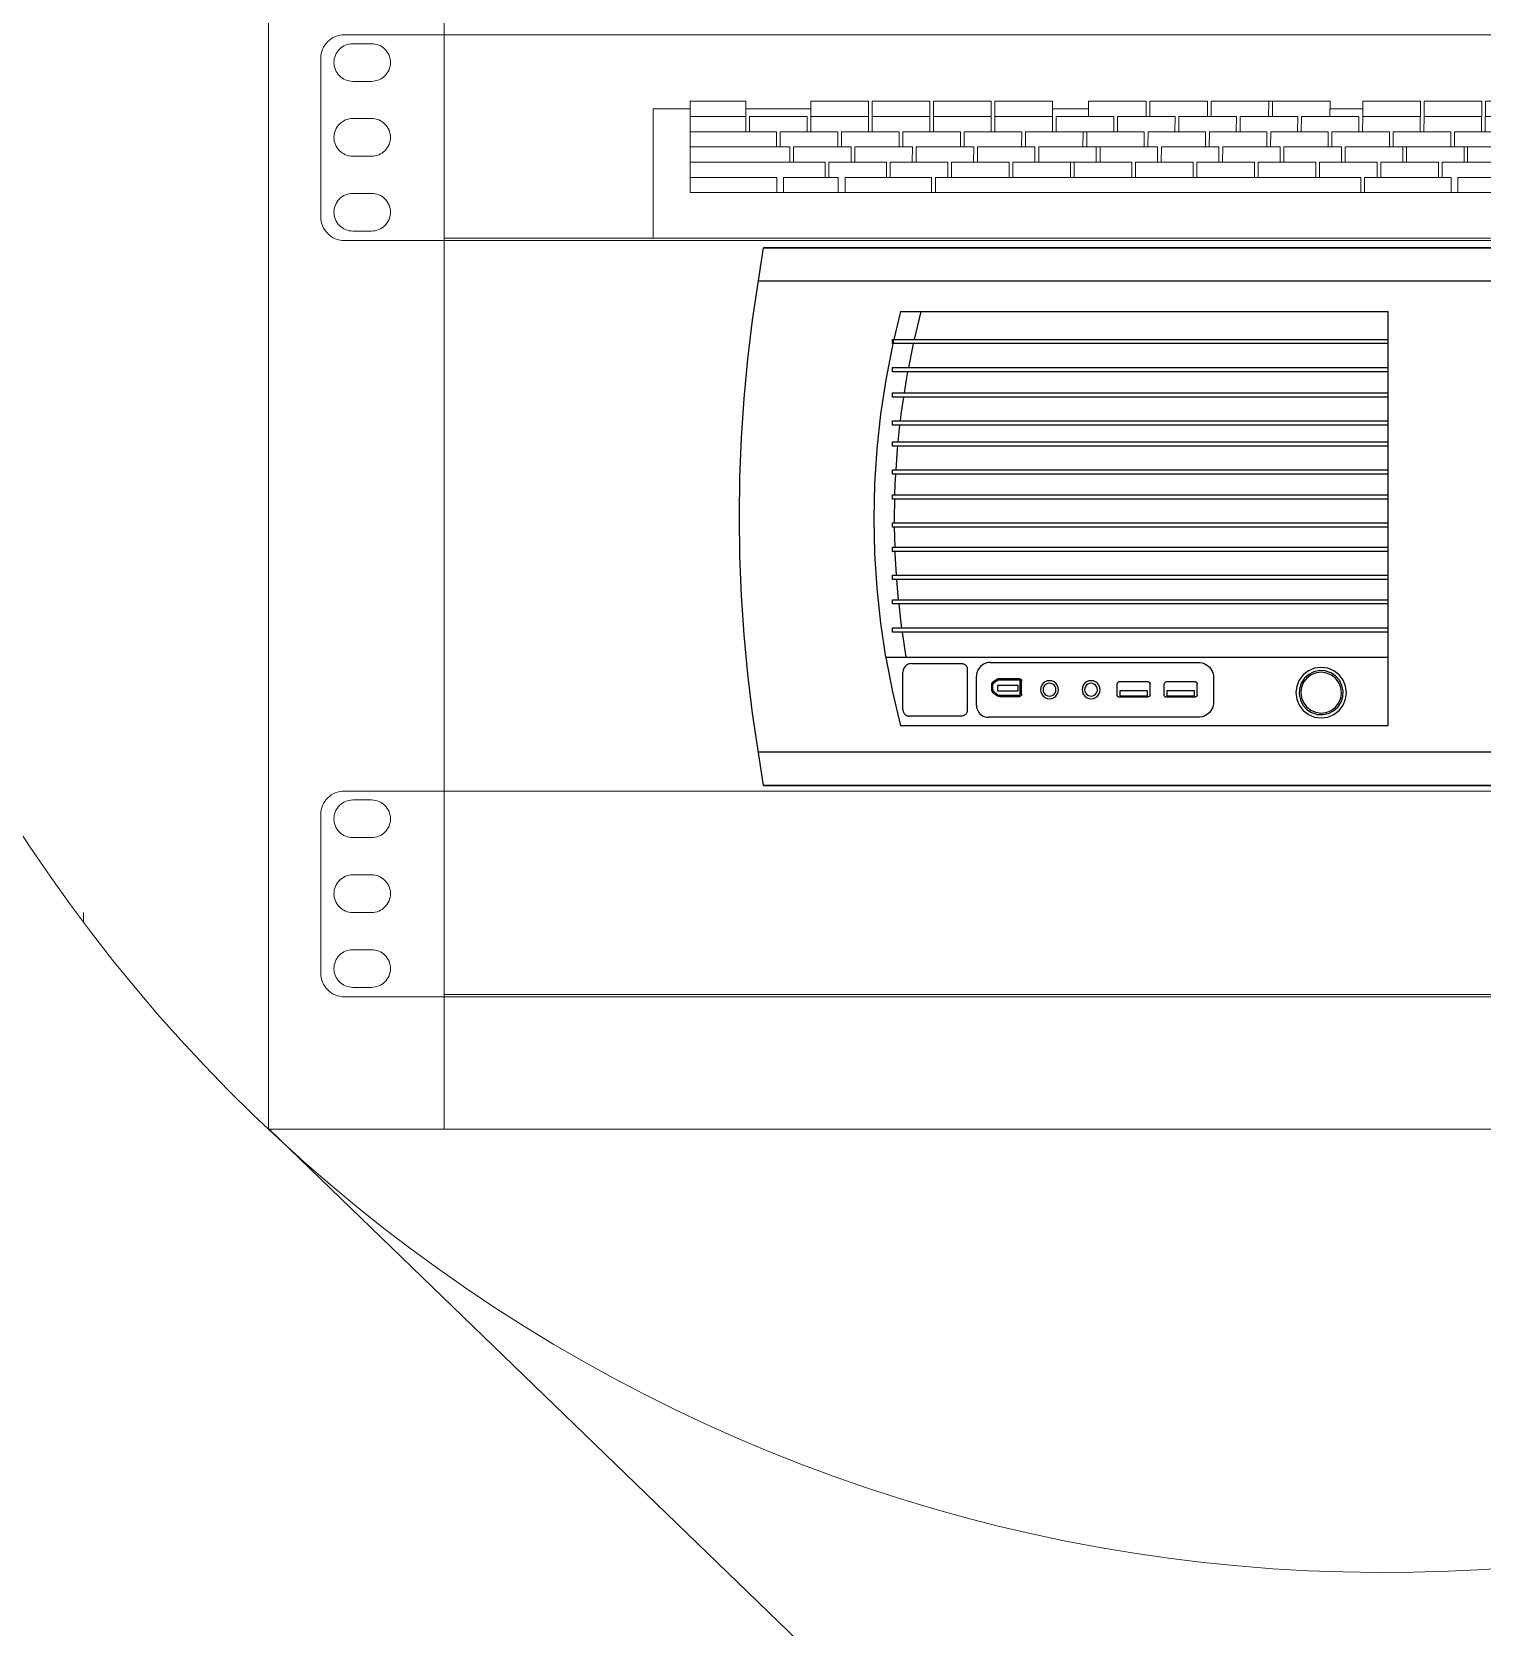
# Model space of a CAD drawing. Header units: millimetres. Extents: x 1256 to 2931, y 3298 to 3694.
# Drawn here: x 1527.5 to 1593.8, y 3542.7 to 3615.6 of the extents above; entities that cross this region are included whole.
import ezdxf

# ---------------------------------------------------------------- set-up
doc = ezdxf.new("R2010")
doc.units = ezdxf.units.MM
doc.layers.get('0').update_dxf_attribs({"color": 250, "lineweight": 5})
for name, color, linetype, lineweight in [('(B) 1U - NVR', 250, 'Continuous', 5), ('(C)1U - Gestion Cable', 250, 'Continuous', 5), ('Pantalla Rack', 250, 'Continuous', 5), ('Rack 1 - 2', 250, 'Continuous', 5)]:
    doc.layers.add(name, color=color, linetype=linetype, lineweight=lineweight)
doc.layers.add('Edges', color=7, linetype='Continuous')

# ---------------------------------------------------------------- blocks, each defined once
blk = doc.blocks.new('TECLADO FRONTAL')
at = {"color": 250}
for p, q in [((-0.24055, 0.0425), (-0.24055, 0)), ((-0.24055, 0.0425), (-0.22843, 0.0425)), ((-0.22843, 0.045), (-0.22843, 0.015)), ((-0.21013, 0.045), (-0.22843, 0.045)), ((-0.21015, 0.045), (-0.21017, 0.035)), ((-0.21015, 0.0425), (-0.18878, 0.0425)), ((-0.21013, 0.045), (-0.21014, 0.04)), ((-0.18879, 0.04), (-0.18878, 0.045)), ((-0.16986, 0.045), (-0.18878, 0.045)), ((-0.16986, 0.045), (-0.16987, 0.04)), ((-0.16865, 0.04), (-0.16864, 0.045)), ((-0.14973, 0.045), (-0.16864, 0.045)), ((-0.14973, 0.045), (-0.14974, 0.04)), ((-0.14852, 0.04), (-0.14851, 0.045)), ((-0.12959, 0.045), (-0.14851, 0.045)), ((-0.12959, 0.045), (-0.1296, 0.04)), ((-0.12838, 0.04), (-0.12837, 0.045)), ((-0.10945, 0.045), (-0.12837, 0.045)), ((-0.10945, 0.045), (-0.10946, 0.04)), ((-0.10946, 0.0425), (-0.09764, 0.0425)), ((-0.09765, 0.04), (-0.09764, 0.045)), ((-0.07872, 0.045), (-0.09764, 0.045)), ((-0.07872, 0.045), (-0.07873, 0.04)), ((-0.07751, 0.04), (-0.0775, 0.045)), ((-0.05858, 0.045), (-0.0775, 0.045)), ((-0.05858, 0.045), (-0.05859, 0.04)), ((-0.05738, 0.04), (-0.05737, 0.045)), ((-0.01831, 0.045), (-0.05737, 0.045)), ((-0.03845, 0.045), (-0.03846, 0.04)), ((-0.03724, 0.04), (-0.03723, 0.045)), ((-0.01831, 0.045), (-0.01832, 0.04)), ((-0.01832, 0.0425), (-0.00756, 0.0425)), ((-0.00757, 0.04), (-0.00755, 0.045)), ((0.01136, 0.045), (-0.00755, 0.045)), ((0.01136, 0.045), (0.01135, 0.04)), ((0.01257, 0.04), (0.01258, 0.045)), ((0.0315, 0.045), (0.01258, 0.045)), ((0.0315, 0.045), (0.03149, 0.04)), ((0.03271, 0.04), (0.03272, 0.045)), ((0.05163, 0.045), (0.03272, 0.045)), ((0.05163, 0.045), (0.05162, 0.04)), ((0.05284, 0.04), (0.05285, 0.045)), ((0.07226, 0.045), (0.05285, 0.045)), ((0.07226, 0.045), (0.07226, 0.015)), ((0.07226, 0.0425), (0.08154, 0.0425)), ((0.08154, 0.045), (0.08154, 0.03)), ((0.10039, 0.045), (0.08154, 0.045)), ((0.10039, 0.045), (0.10037, 0.04)), ((0.10159, 0.04), (0.1016, 0.045)), ((0.12052, 0.045), (0.1016, 0.045)), ((0.12052, 0.045), (0.12051, 0.04)), ((0.12173, 0.04), (0.12174, 0.045)), ((0.14066, 0.045), (0.12174, 0.045)), ((0.14066, 0.045), (0.14065, 0.04)), ((0.14065, 0.0425), (0.24055, 0.0425)), ((0.24055, 0.0425), (0.24055, 0)), ((-0.21014, 0.04), (-0.22843, 0.04)), ((-0.20895, 0.035), (-0.20894, 0.04)), ((-0.19002, 0.04), (-0.20894, 0.04)), ((-0.19002, 0.04), (-0.19003, 0.035)), ((-0.18882, 0.035), (-0.1888, 0.04)), ((-0.16987, 0.04), (-0.1888, 0.04)), ((-0.16989, 0.04), (-0.1699, 0.035)), ((-0.16868, 0.035), (-0.16867, 0.04)), ((-0.14974, 0.04), (-0.16867, 0.04)), ((-0.14975, 0.04), (-0.14976, 0.035)), ((-0.14854, 0.035), (-0.14853, 0.04)), ((-0.1296, 0.04), (-0.14853, 0.04)), ((-0.12962, 0.04), (-0.12963, 0.035)), ((-0.12841, 0.035), (-0.1284, 0.04)), ((-0.10946, 0.04), (-0.1284, 0.04)), ((-0.10948, 0.04), (-0.10949, 0.035)), ((-0.10827, 0.035), (-0.10826, 0.04)), ((-0.08934, 0.04), (-0.10826, 0.04)), ((-0.08934, 0.04), (-0.08935, 0.035)), ((-0.08813, 0.035), (-0.08812, 0.04)), ((-0.06921, 0.04), (-0.08812, 0.04)), ((-0.06921, 0.04), (-0.06922, 0.035)), ((-0.068, 0.035), (-0.06799, 0.04)), ((-0.04907, 0.04), (-0.06799, 0.04)), ((-0.04907, 0.04), (-0.04908, 0.035)), ((-0.04786, 0.035), (-0.04785, 0.04)), ((-0.02893, 0.04), (-0.04785, 0.04)), ((-0.02893, 0.04), (-0.02895, 0.035)), ((-0.02773, 0.035), (-0.02772, 0.04)), ((-0.0088, 0.04), (-0.02772, 0.04)), ((-0.0088, 0.04), (-0.00881, 0.035)), ((-0.00759, 0.035), (-0.00758, 0.04)), ((0.01135, 0.04), (-0.00758, 0.04)), ((0.01134, 0.04), (0.01133, 0.035)), ((0.01255, 0.035), (0.01256, 0.04)), ((0.03149, 0.04), (0.01256, 0.04)), ((0.03147, 0.04), (0.03146, 0.035)), ((0.03268, 0.035), (0.03269, 0.04)), ((0.07226, 0.04), (0.03269, 0.04)), ((0.10037, 0.04), (0.08154, 0.04)), ((0.10036, 0.04), (0.10035, 0.035)), ((0.10157, 0.035), (0.10158, 0.04)), ((0.12051, 0.04), (0.10158, 0.04)), ((0.1205, 0.04), (0.12049, 0.035)), ((0.1217, 0.035), (0.12171, 0.04)), ((0.14063, 0.04), (0.12171, 0.04)), ((0.14063, 0.04), (0.14062, 0.035)), ((0.14938, 0.04), (0.14938, 0.015)), ((0.16833, 0.04), (0.14938, 0.04)), ((0.16833, 0.04), (0.16829, 0.02)), ((0.16951, 0.02), (0.16955, 0.04)), ((0.18843, 0.04), (0.16955, 0.04)), ((0.18843, 0.04), (0.18843, 0.015)), ((0.18964, 0.04), (0.18964, 0.015)), ((0.20856, 0.04), (0.18964, 0.04)), ((0.20856, 0.04), (0.20856, 0.015)), ((0.20978, 0.04), (0.20978, 0.015)), ((0.22872, 0.04), (0.20978, 0.04)), ((0.2287, 0.04), (0.2287, 0.015)), ((-0.2001, 0.035), (-0.22843, 0.035)), ((-0.2001, 0.035), (-0.20011, 0.03)), ((-0.19889, 0.03), (-0.19888, 0.035)), ((-0.17997, 0.035), (-0.19888, 0.035)), ((-0.17997, 0.035), (-0.17998, 0.03)), ((-0.17876, 0.03), (-0.17875, 0.035)), ((-0.15983, 0.035), (-0.17875, 0.035)), ((-0.15983, 0.035), (-0.15984, 0.03)), ((-0.15862, 0.03), (-0.15861, 0.035)), ((-0.13969, 0.035), (-0.15861, 0.035)), ((-0.13969, 0.035), (-0.1397, 0.03)), ((-0.13849, 0.03), (-0.13848, 0.035)), ((-0.11956, 0.035), (-0.13848, 0.035)), ((-0.11956, 0.035), (-0.11957, 0.03)), ((-0.11835, 0.03), (-0.11834, 0.035)), ((-0.07929, 0.035), (-0.11834, 0.035)), ((-0.09942, 0.035), (-0.09943, 0.03)), ((-0.09821, 0.03), (-0.0982, 0.035)), ((-0.07929, 0.035), (-0.0793, 0.03)), ((-0.07808, 0.03), (-0.07807, 0.035)), ((-0.05915, 0.035), (-0.07807, 0.035)), ((-0.05915, 0.035), (-0.05916, 0.03)), ((-0.05794, 0.03), (-0.05793, 0.035)), ((-0.03901, 0.035), (-0.05793, 0.035)), ((-0.03901, 0.035), (-0.03902, 0.03)), ((-0.03781, 0.03), (-0.03779, 0.035)), ((-0.01888, 0.035), (-0.03779, 0.035)), ((-0.01888, 0.035), (-0.01889, 0.03)), ((-0.01767, 0.03), (-0.01766, 0.035)), ((0.00126, 0.035), (-0.01766, 0.035)), ((0.00126, 0.035), (0.00125, 0.03)), ((0.00247, 0.03), (0.00248, 0.035)), ((0.02139, 0.035), (0.00248, 0.035)), ((0.02139, 0.035), (0.02138, 0.03)), ((0.0226, 0.03), (0.02261, 0.035)), ((0.04153, 0.035), (0.02261, 0.035)), ((0.04153, 0.035), (0.04152, 0.03)), ((0.0426, 0.035), (0.04259, 0.03)), ((0.07226, 0.035), (0.0426, 0.035)), ((0.10035, 0.035), (0.08154, 0.035)), ((0.10035, 0.035), (0.10034, 0.03)), ((0.10156, 0.03), (0.10157, 0.035)), ((0.12049, 0.035), (0.10157, 0.035)), ((0.12049, 0.035), (0.12048, 0.03)), ((0.12169, 0.03), (0.1217, 0.035)), ((0.14062, 0.035), (0.1217, 0.035)), ((0.14062, 0.035), (0.14061, 0.03)), ((0.16832, 0.035), (0.14938, 0.035)), ((0.18843, 0.035), (0.16954, 0.035)), ((0.20856, 0.035), (0.18964, 0.035)), ((0.22872, 0.035), (0.20978, 0.035)), ((-0.19573, 0.03), (-0.22843, 0.03)), ((-0.19573, 0.03), (-0.19574, 0.025)), ((-0.19452, 0.025), (-0.19451, 0.03)), ((-0.17559, 0.03), (-0.19451, 0.03)), ((-0.17559, 0.03), (-0.1756, 0.025)), ((-0.17439, 0.025), (-0.17438, 0.03)), ((-0.15546, 0.03), (-0.17438, 0.03)), ((-0.15546, 0.03), (-0.15547, 0.025)), ((-0.15425, 0.025), (-0.15424, 0.03)), ((-0.13532, 0.03), (-0.15424, 0.03)), ((-0.13532, 0.03), (-0.13533, 0.025)), ((-0.13411, 0.025), (-0.1341, 0.03)), ((-0.11519, 0.03), (-0.1341, 0.03)), ((-0.11519, 0.03), (-0.1152, 0.025)), ((-0.11398, 0.025), (-0.11397, 0.03)), ((-0.07491, 0.03), (-0.11397, 0.03)), ((-0.09505, 0.03), (-0.09506, 0.025)), ((-0.09384, 0.025), (-0.09383, 0.03)), ((-0.07491, 0.03), (-0.07492, 0.025)), ((-0.07371, 0.025), (-0.0737, 0.03)), ((-0.05478, 0.03), (-0.0737, 0.03)), ((-0.05478, 0.03), (-0.05479, 0.025)), ((-0.05357, 0.025), (-0.05356, 0.03)), ((-0.03464, 0.03), (-0.05356, 0.03)), ((-0.03464, 0.03), (-0.03465, 0.025)), ((-0.03343, 0.025), (-0.03342, 0.03)), ((-0.01451, 0.03), (-0.03342, 0.03)), ((-0.01451, 0.03), (-0.01452, 0.025)), ((-0.0133, 0.025), (-0.01329, 0.03)), ((0.04561, 0.03), (-0.01329, 0.03)), ((0.00563, 0.03), (0.00562, 0.025)), ((0.00684, 0.025), (0.00685, 0.03)), ((0.02577, 0.03), (0.02576, 0.025)), ((0.02684, 0.03), (0.02683, 0.025)), ((0.04561, 0.03), (0.0456, 0.025)), ((0.04561, 0.03), (0.04672, 0.03)), ((0.04672, 0.03), (0.04671, 0.025)), ((0.14061, 0.03), (0.08154, 0.03)), ((0.16831, 0.03), (0.14938, 0.03)), ((0.18843, 0.03), (0.16953, 0.03)), ((0.20856, 0.03), (0.18964, 0.03)), ((0.22872, 0.03), (0.20978, 0.03)), ((-0.22844, 0.025), (-0.18408, 0.025)), ((-0.18408, 0.025), (-0.22844, 0.025)), ((-0.18408, 0.025), (-0.18409, 0.02)), ((-0.18288, 0.02), (-0.18286, 0.025)), ((-0.18286, 0.025), (-0.16395, 0.025)), ((-0.16395, 0.025), (-0.18286, 0.025)), ((-0.16395, 0.025), (-0.16396, 0.02)), ((-0.16274, 0.02), (-0.16273, 0.025)), ((-0.16273, 0.025), (-0.14381, 0.025)), ((-0.14381, 0.025), (-0.16273, 0.025)), ((-0.14381, 0.025), (-0.14382, 0.02)), ((-0.1426, 0.02), (-0.14259, 0.025)), ((-0.14259, 0.025), (-0.12368, 0.025)), ((-0.12368, 0.025), (-0.14259, 0.025)), ((-0.12368, 0.025), (-0.12369, 0.02)), ((-0.12247, 0.02), (-0.12246, 0.025)), ((-0.12246, 0.025), (-0.0834, 0.025)), ((-0.0834, 0.025), (-0.12246, 0.025)), ((-0.10354, 0.025), (-0.10355, 0.02)), ((-0.10233, 0.02), (-0.10232, 0.025)), ((-0.0834, 0.025), (-0.08341, 0.02)), ((-0.08219, 0.02), (-0.08218, 0.025)), ((-0.08218, 0.025), (-0.06327, 0.025)), ((-0.06327, 0.025), (-0.08218, 0.025)), ((-0.06327, 0.025), (-0.06328, 0.02)), ((-0.06206, 0.02), (-0.06205, 0.025)), ((-0.06205, 0.025), (-0.04313, 0.025)), ((-0.04313, 0.025), (-0.06205, 0.025)), ((-0.04313, 0.025), (-0.04314, 0.02)), ((-0.04192, 0.02), (-0.04191, 0.025)), ((-0.04191, 0.025), (-0.02299, 0.025)), ((-0.02299, 0.025), (-0.04191, 0.025)), ((-0.02299, 0.025), (-0.02301, 0.02)), ((-0.02179, 0.02), (-0.02178, 0.025)), ((-0.02178, 0.025), (-0.00286, 0.025)), ((-0.00286, 0.025), (-0.02178, 0.025)), ((-0.00286, 0.025), (-0.00287, 0.02)), ((-0.00165, 0.02), (-0.00164, 0.025)), ((-0.00164, 0.025), (0.01728, 0.025)), ((0.01728, 0.025), (-0.00164, 0.025)), ((0.01728, 0.025), (0.01727, 0.02)), ((0.01849, 0.02), (0.0185, 0.025)), ((0.0185, 0.025), (0.07226, 0.025)), ((0.07226, 0.025), (0.0185, 0.025)), ((0.10168, 0.02), (0.10169, 0.025)), ((0.10169, 0.025), (0.12061, 0.025)), ((0.12061, 0.025), (0.10169, 0.025)), ((0.12061, 0.025), (0.1206, 0.02)), ((0.14938, 0.025), (0.1683, 0.025)), ((0.16952, 0.025), (0.18843, 0.025)), ((0.18843, 0.025), (0.16952, 0.025)), ((0.18964, 0.025), (0.20856, 0.025)), ((0.20856, 0.025), (0.18964, 0.025)), ((0.20978, 0.025), (0.22871, 0.025)), ((0.22871, 0.025), (0.20978, 0.025)), ((-0.22845, 0.02), (-0.19998, 0.02)), ((-0.22843, 0.02), (-0.19998, 0.02)), ((-0.19998, 0.02), (-0.19998, 0.015)), ((-0.19779, 0.02), (-0.17978, 0.02)), ((-0.19779, 0.02), (-0.19779, 0.015)), ((-0.19779, 0.02), (-0.17978, 0.02)), ((-0.17978, 0.02), (-0.17978, 0.015)), ((-0.17757, 0.02), (-0.14912, 0.02)), ((-0.17757, 0.02), (-0.17757, 0.015)), ((-0.17757, 0.02), (-0.14912, 0.02)), ((-0.14912, 0.02), (-0.14912, 0.015)), ((-0.1479, 0.02), (-0.00817, 0.02)), ((-0.1479, 0.02), (-0.1479, 0.015)), ((-0.1479, 0.02), (-0.00817, 0.02)), ((-0.00817, 0.02), (-0.00817, 0.015)), ((-0.00695, 0.02), (0.02151, 0.02)), ((-0.00695, 0.02), (-0.00695, 0.015)), ((-0.00695, 0.02), (0.02151, 0.02)), ((0.02151, 0.02), (0.02151, 0.015)), ((0.0237, 0.02), (0.04172, 0.02)), ((0.0237, 0.02), (0.0237, 0.015)), ((0.0237, 0.02), (0.04172, 0.02)), ((0.04172, 0.02), (0.04172, 0.015)), ((0.04392, 0.02), (0.07226, 0.02)), ((0.04392, 0.02), (0.04392, 0.015)), ((0.04392, 0.02), (0.07226, 0.02)), ((0.08154, 0.02), (0.10046, 0.02)), ((0.08154, 0.02), (0.08154, 0.015)), ((0.08154, 0.02), (0.10046, 0.02)), ((0.10046, 0.02), (0.10046, 0.015)), ((0.10168, 0.02), (0.12059, 0.02)), ((0.10168, 0.02), (0.10168, 0.015)), ((0.10168, 0.02), (0.12059, 0.02)), ((0.12059, 0.02), (0.12059, 0.015)), ((0.12181, 0.02), (0.14073, 0.02)), ((0.12181, 0.02), (0.12181, 0.015)), ((0.12181, 0.02), (0.14073, 0.02)), ((0.14073, 0.02), (0.14073, 0.015)), ((0.14938, 0.02), (0.18843, 0.02)), ((0.14938, 0.02), (0.18843, 0.02)), ((0.18964, 0.02), (0.20856, 0.02)), ((0.18964, 0.02), (0.20856, 0.02)), ((0.20978, 0.02), (0.2287, 0.02)), ((0.20978, 0.02), (0.2287, 0.02)), ((-0.22843, 0.015), (0.07226, 0.015)), ((0.08154, 0.015), (0.14073, 0.015)), ((0.14938, 0.015), (0.2287, 0.015)), ((-0.24055, 0), (0.24055, 0))]:
    blk.add_line(p, q, dxfattribs=at)

msp = doc.modelspace()

# ---------------------------------------------------------------- linework, layer by layer
at = {"layer": '(B) 1U - NVR'}
msp.add_line((1538.357, 3565.491), (1589.318, 3516.239), dxfattribs=at)
msp.add_arc((1589.318, 3619.581), 74.337, 202.29212, 157.70788, dxfattribs=at)
at = {"layer": '(C)1U - Gestion Cable'}
for points in [[(1541.788, 3606.106), (1541.788, 3606.106, -0.414214), (1540.712, 3607.182), (1540.712, 3614.432, -0.414214), (1541.788, 3615.508)], [(1541.788, 3571.545), (1541.788, 3571.545, -0.414214), (1540.712, 3572.621), (1540.712, 3579.871, -0.414214), (1541.788, 3580.947)]]:
    msp.add_lwpolyline(points, format="xyb", dxfattribs=at)
for points in [[(1542.175, 3613.378), (1543.036, 3613.378, 0.414214), (1543.896, 3614.239), (1543.896, 3614.239, 0.414214), (1543.036, 3615.099), (1542.175, 3615.099, 0.414214), (1541.314, 3614.239), (1541.314, 3614.239, 0.414214)], [(1542.175, 3609.957), (1543.036, 3609.957, 0.414214), (1543.896, 3610.818), (1543.896, 3610.818, 0.414214), (1543.036, 3611.678), (1542.175, 3611.678, 0.414214), (1541.314, 3610.818), (1541.314, 3610.818, 0.414214)], [(1542.175, 3606.537), (1543.036, 3606.537, 0.414214), (1543.896, 3607.397), (1543.896, 3607.397, 0.414214), (1543.036, 3608.258), (1542.175, 3608.258, 0.414214), (1541.314, 3607.397), (1541.314, 3607.397, 0.414214)], [(1542.175, 3578.817), (1543.036, 3578.817, 0.414214), (1543.896, 3579.678), (1543.896, 3579.678, 0.414214), (1543.036, 3580.538), (1542.175, 3580.538, 0.414214), (1541.314, 3579.678), (1541.314, 3579.678, 0.414214)], [(1542.175, 3575.396), (1543.036, 3575.396, 0.414214), (1543.896, 3576.257), (1543.896, 3576.257, 0.414214), (1543.036, 3577.117), (1542.175, 3577.117, 0.414214), (1541.314, 3576.257), (1541.314, 3576.257, 0.414214)], [(1542.175, 3571.976), (1543.036, 3571.976, 0.414214), (1543.896, 3572.836), (1543.896, 3572.836, 0.414214), (1543.036, 3573.697), (1542.175, 3573.697, 0.414214), (1541.314, 3572.836), (1541.314, 3572.836, 0.414214)]]:
    msp.add_lwpolyline(points, format="xyb", close=True, dxfattribs=at)
for points in [[(1541.788, 3615.508), (1637.847, 3615.508)], [(1637.847, 3606.106), (1541.788, 3606.106)], [(1541.788, 3580.947), (1637.847, 3580.947)], [(1637.847, 3571.545), (1541.788, 3571.545)]]:
    msp.add_lwpolyline(points, dxfattribs=at)
for p, q in [((1546.35, 3565.491), (1546.35, 3680.241)), ((1589.817, 3606.204), (1546.35, 3606.204)), ((1589.395, 3606.204), (1632.862, 3606.204)), ((1589.817, 3571.643), (1546.35, 3571.643)), ((1589.395, 3571.643), (1632.862, 3571.643))]:
    msp.add_line(p, q)
at = {"layer": 'Edges'}
for p, q in [((1560.453, 3602.466), (1560.945, 3605.765)), ((1618.69, 3605.765), (1560.945, 3605.765)), ((1560.945, 3605.765), (1618.69, 3605.765)), ((1563.264, 3604.248), (1560.718, 3604.248)), ((1613.372, 3604.248), (1563.264, 3604.248)), ((1567.212, 3602.86), (1566.907, 3601.588)), ((1567.212, 3602.86), (1568.142, 3602.86)), ((1568.142, 3602.86), (1567.837, 3601.588)), ((1568.142, 3602.86), (1589.492, 3602.86)), ((1589.492, 3602.86), (1589.492, 3601.588)), ((1560.235, 3600.678), (1560.453, 3602.466)), ((1566.84, 3601.309), (1566.534, 3599.744)), ((1566.86, 3601.392), (1566.84, 3601.309)), ((1566.852, 3601.392), (1566.852, 3601.588)), ((1566.852, 3601.588), (1566.907, 3601.588)), ((1566.86, 3601.392), (1566.852, 3601.392)), ((1566.907, 3601.588), (1566.86, 3601.392)), ((1567.79, 3601.392), (1566.86, 3601.392)), ((1566.907, 3601.588), (1567.837, 3601.588)), ((1567.77, 3601.309), (1567.574, 3600.305)), ((1567.79, 3601.392), (1567.77, 3601.309)), ((1589.492, 3601.392), (1567.79, 3601.392)), ((1567.837, 3601.588), (1589.492, 3601.588)), ((1589.492, 3601.588), (1589.492, 3601.392)), ((1589.492, 3601.392), (1589.492, 3600.305)), ((1560.065, 3598.884), (1560.235, 3600.678)), ((1566.534, 3599.744), (1566.295, 3598.167)), ((1566.852, 3600.11), (1566.852, 3600.305)), ((1566.852, 3600.305), (1567.574, 3600.305)), ((1567.535, 3600.11), (1566.852, 3600.11)), ((1567.464, 3599.744), (1567.373, 3599.14)), ((1567.535, 3600.11), (1567.464, 3599.744)), ((1589.492, 3600.11), (1567.535, 3600.11)), ((1567.574, 3600.305), (1589.492, 3600.305)), ((1589.492, 3600.305), (1589.492, 3600.11)), ((1589.492, 3600.11), (1589.492, 3599.14)), ((1559.944, 3597.087), (1560.065, 3598.884)), ((1566.852, 3598.944), (1566.852, 3599.14)), ((1566.852, 3599.14), (1567.373, 3599.14)), ((1567.343, 3598.944), (1566.852, 3598.944)), ((1567.343, 3598.944), (1567.226, 3598.167)), ((1589.492, 3598.944), (1567.343, 3598.944)), ((1567.373, 3599.14), (1589.492, 3599.14)), ((1589.492, 3599.14), (1589.492, 3598.944)), ((1589.492, 3598.944), (1589.492, 3597.857)), ((1566.295, 3598.167), (1566.125, 3596.582)), ((1567.226, 3598.167), (1567.192, 3597.857)), ((1566.852, 3597.662), (1566.852, 3597.857)), ((1566.852, 3597.857), (1567.192, 3597.857)), ((1567.171, 3597.662), (1566.852, 3597.662)), ((1567.171, 3597.662), (1567.09, 3596.908)), ((1589.492, 3597.662), (1567.171, 3597.662)), ((1567.192, 3597.857), (1589.492, 3597.857)), ((1589.492, 3597.857), (1589.492, 3597.662)), ((1589.492, 3597.662), (1589.492, 3596.908)), ((1559.871, 3595.286), (1559.944, 3597.087)), ((1566.852, 3596.712), (1566.852, 3596.908)), ((1566.852, 3596.908), (1567.09, 3596.908)), ((1567.069, 3596.712), (1566.852, 3596.712)), ((1567.069, 3596.712), (1567.055, 3596.582)), ((1589.492, 3596.712), (1567.069, 3596.712)), ((1567.09, 3596.908), (1589.492, 3596.908)), ((1589.492, 3596.908), (1589.492, 3596.712)), ((1589.492, 3596.712), (1589.492, 3595.625)), ((1566.125, 3596.582), (1566.022, 3594.99)), ((1567.055, 3596.582), (1566.993, 3595.625)), ((1559.847, 3593.485), (1559.871, 3595.286)), ((1566.852, 3595.429), (1566.852, 3595.625)), ((1566.852, 3595.625), (1566.993, 3595.625)), ((1566.981, 3595.429), (1566.852, 3595.429)), ((1566.981, 3595.429), (1566.953, 3594.99)), ((1589.492, 3595.429), (1566.981, 3595.429)), ((1566.993, 3595.625), (1589.492, 3595.625)), ((1589.492, 3595.625), (1589.492, 3595.429)), ((1589.492, 3595.429), (1589.492, 3594.479)), ((1566.022, 3594.99), (1565.988, 3593.396)), ((1566.852, 3594.283), (1566.852, 3594.479)), ((1566.852, 3594.479), (1566.942, 3594.479)), ((1566.953, 3594.99), (1566.942, 3594.479)), ((1566.942, 3594.479), (1589.492, 3594.479)), ((1589.492, 3594.479), (1589.492, 3594.283)), ((1566.937, 3594.283), (1566.852, 3594.283)), ((1566.937, 3594.283), (1566.918, 3593.396)), ((1589.492, 3594.283), (1566.937, 3594.283)), ((1589.492, 3594.283), (1589.492, 3593.196)), ((1559.871, 3591.684), (1559.847, 3593.485)), ((1565.988, 3593.396), (1566.022, 3591.801)), ((1566.852, 3593), (1566.852, 3593.196)), ((1566.852, 3593.196), (1566.923, 3593.196)), ((1566.918, 3593.396), (1566.923, 3593.196)), ((1566.923, 3593.196), (1589.492, 3593.196)), ((1589.492, 3593.196), (1589.492, 3593)), ((1566.927, 3593), (1566.852, 3593)), ((1566.927, 3593), (1566.946, 3592.09)), ((1589.492, 3593), (1566.927, 3593)), ((1589.492, 3593), (1589.492, 3592.09)), ((1559.944, 3589.883), (1559.871, 3591.684)), ((1566.022, 3591.801), (1566.125, 3590.21)), ((1566.852, 3591.894), (1566.852, 3592.09)), ((1566.852, 3592.09), (1566.946, 3592.09)), ((1566.951, 3591.894), (1566.852, 3591.894)), ((1566.946, 3592.09), (1589.492, 3592.09)), ((1566.951, 3591.894), (1566.953, 3591.801)), ((1589.492, 3591.894), (1566.951, 3591.894)), ((1566.953, 3591.801), (1567.017, 3590.807)), ((1589.492, 3592.09), (1589.492, 3591.894)), ((1589.492, 3591.894), (1589.492, 3590.807)), ((1566.125, 3590.21), (1566.295, 3588.624)), ((1566.852, 3590.611), (1566.852, 3590.807)), ((1566.852, 3590.807), (1567.017, 3590.807)), ((1567.029, 3590.611), (1566.852, 3590.611)), ((1567.017, 3590.807), (1589.492, 3590.807)), ((1567.029, 3590.611), (1567.055, 3590.21)), ((1589.492, 3590.611), (1567.029, 3590.611)), ((1567.055, 3590.21), (1567.111, 3589.691)), ((1589.492, 3590.807), (1589.492, 3590.611)), ((1589.492, 3590.611), (1589.492, 3589.691)), ((1560.065, 3588.086), (1559.944, 3589.883)), ((1566.852, 3589.495), (1566.852, 3589.691)), ((1566.852, 3589.691), (1567.111, 3589.691)), ((1567.132, 3589.495), (1566.852, 3589.495)), ((1567.111, 3589.691), (1589.492, 3589.691)), ((1567.132, 3589.495), (1567.226, 3588.624)), ((1589.492, 3589.495), (1567.132, 3589.495)), ((1589.492, 3589.691), (1589.492, 3589.495)), ((1589.492, 3589.495), (1589.492, 3588.408)), ((1560.235, 3586.292), (1560.065, 3588.086)), ((1566.295, 3588.624), (1566.532, 3587.06)), ((1566.852, 3588.212), (1566.852, 3588.408)), ((1566.852, 3588.408), (1567.258, 3588.408)), ((1567.288, 3588.212), (1566.852, 3588.212)), ((1567.226, 3588.624), (1567.258, 3588.408)), ((1567.258, 3588.408), (1589.492, 3588.408)), ((1567.288, 3588.212), (1567.462, 3587.06)), ((1589.492, 3588.212), (1567.288, 3588.212)), ((1589.492, 3588.408), (1589.492, 3588.212)), ((1589.492, 3588.212), (1589.492, 3587.06)), ((1566.532, 3587.06), (1566.534, 3587.047)), ((1566.532, 3587.06), (1567.462, 3587.06)), ((1566.534, 3587.047), (1566.84, 3585.482)), ((1567.339, 3586.485), (1567.33, 3586.436)), ((1567.355, 3586.532), (1567.339, 3586.485)), ((1567.377, 3586.577), (1567.355, 3586.532)), ((1567.405, 3586.618), (1567.377, 3586.577)), ((1567.438, 3586.656), (1567.405, 3586.618)), ((1567.476, 3586.689), (1567.438, 3586.656)), ((1567.462, 3587.06), (1589.492, 3587.06)), ((1567.517, 3586.717), (1567.476, 3586.689)), ((1567.562, 3586.739), (1567.517, 3586.717)), ((1567.609, 3586.755), (1567.562, 3586.739)), ((1567.658, 3586.765), (1567.609, 3586.755)), ((1567.708, 3586.768), (1567.658, 3586.765)), ((1567.708, 3586.768), (1570.031, 3586.768)), ((1570.031, 3586.768), (1570.061, 3586.766)), ((1570.061, 3586.766), (1570.091, 3586.76)), ((1570.091, 3586.76), (1570.12, 3586.75)), ((1570.12, 3586.75), (1570.147, 3586.737)), ((1570.147, 3586.737), (1570.173, 3586.72)), ((1570.173, 3586.72), (1570.196, 3586.7)), ((1570.196, 3586.7), (1570.216, 3586.677)), ((1570.216, 3586.677), (1570.233, 3586.651)), ((1570.233, 3586.651), (1570.246, 3586.624)), ((1570.246, 3586.624), (1570.256, 3586.595)), ((1570.256, 3586.595), (1570.262, 3586.565)), ((1570.262, 3586.565), (1570.264, 3586.535)), ((1570.264, 3586.535), (1570.264, 3584.645)), ((1570.769, 3586.503), (1570.732, 3586.427)), ((1570.816, 3586.573), (1570.769, 3586.503)), ((1570.871, 3586.636), (1570.816, 3586.573)), ((1570.935, 3586.691), (1570.871, 3586.636)), ((1571.005, 3586.738), (1570.935, 3586.691)), ((1571.08, 3586.775), (1571.005, 3586.738)), ((1571.16, 3586.802), (1571.08, 3586.775)), ((1571.242, 3586.819), (1571.16, 3586.802)), ((1571.326, 3586.824), (1571.242, 3586.819)), ((1571.326, 3586.824), (1580.824, 3586.824)), ((1580.824, 3586.824), (1580.915, 3586.818)), ((1580.915, 3586.818), (1581.005, 3586.8)), ((1581.005, 3586.8), (1581.092, 3586.771)), ((1581.092, 3586.771), (1581.174, 3586.731)), ((1581.174, 3586.731), (1581.25, 3586.68)), ((1581.25, 3586.68), (1581.318, 3586.619)), ((1581.318, 3586.619), (1581.379, 3586.551)), ((1581.379, 3586.551), (1581.429, 3586.475)), ((1581.429, 3586.475), (1581.47, 3586.393)), ((1586.142, 3586.559), (1585.863, 3586.443)), ((1586.441, 3586.598), (1586.142, 3586.559)), ((1586.74, 3586.559), (1586.441, 3586.598)), ((1587.019, 3586.443), (1586.74, 3586.559)), ((1589.492, 3587.06), (1589.492, 3583.931)), ((1560.453, 3584.504), (1560.235, 3586.292)), ((1567.33, 3586.436), (1567.326, 3586.386)), ((1567.326, 3584.662), (1567.326, 3586.386)), ((1570.688, 3586.265), (1570.683, 3586.181)), ((1570.683, 3584.868), (1570.683, 3586.181)), ((1570.705, 3586.347), (1570.688, 3586.265)), ((1570.732, 3586.427), (1570.705, 3586.347)), ((1571.368, 3585.819), (1571.366, 3585.807)), ((1571.366, 3585.807), (1571.366, 3585.795)), ((1571.366, 3585.795), (1571.366, 3585.588)), ((1571.37, 3585.831), (1571.368, 3585.819)), ((1571.373, 3585.842), (1571.37, 3585.831)), ((1571.377, 3585.853), (1571.373, 3585.842)), ((1571.382, 3585.864), (1571.377, 3585.853)), ((1571.388, 3585.874), (1571.382, 3585.864)), ((1571.395, 3585.884), (1571.388, 3585.874)), ((1571.402, 3585.893), (1571.395, 3585.884)), ((1571.411, 3585.902), (1571.402, 3585.893)), ((1571.419, 3585.91), (1571.411, 3585.902)), ((1571.429, 3585.917), (1571.419, 3585.91)), ((1571.425, 3585.81), (1571.424, 3585.802)), ((1571.424, 3585.802), (1571.424, 3585.795)), ((1571.424, 3585.795), (1571.424, 3585.588)), ((1571.426, 3585.817), (1571.425, 3585.81)), ((1571.428, 3585.824), (1571.426, 3585.817)), ((1571.431, 3585.83), (1571.428, 3585.824)), ((1571.598, 3586.035), (1571.429, 3585.917)), ((1571.434, 3585.837), (1571.431, 3585.83)), ((1571.438, 3585.843), (1571.434, 3585.837)), ((1571.442, 3585.849), (1571.438, 3585.843)), ((1571.446, 3585.855), (1571.442, 3585.849)), ((1571.451, 3585.86), (1571.446, 3585.855)), ((1571.457, 3585.865), (1571.451, 3585.86)), ((1571.462, 3585.869), (1571.457, 3585.865)), ((1571.631, 3585.988), (1571.462, 3585.869)), ((1571.607, 3586.041), (1571.598, 3586.035)), ((1571.617, 3586.047), (1571.607, 3586.041)), ((1571.627, 3586.052), (1571.617, 3586.047)), ((1571.637, 3586.057), (1571.627, 3586.052)), ((1571.638, 3585.992), (1571.631, 3585.988)), ((1571.647, 3586.061), (1571.637, 3586.057)), ((1571.645, 3585.996), (1571.638, 3585.992)), ((1571.653, 3586), (1571.645, 3585.996)), ((1571.658, 3586.065), (1571.647, 3586.061)), ((1571.648, 3585.775), (1571.648, 3585.53)), ((1572.598, 3585.775), (1571.648, 3585.775)), ((1571.66, 3586.004), (1571.653, 3586)), ((1571.669, 3586.068), (1571.658, 3586.065)), ((1571.668, 3586.007), (1571.66, 3586.004)), ((1571.675, 3586.009), (1571.668, 3586.007)), ((1571.68, 3586.071), (1571.669, 3586.068)), ((1571.683, 3586.012), (1571.675, 3586.009)), ((1571.691, 3586.073), (1571.68, 3586.071)), ((1571.691, 3586.014), (1571.683, 3586.012)), ((1571.702, 3586.074), (1571.691, 3586.073)), ((1571.7, 3586.015), (1571.691, 3586.014)), ((1571.708, 3586.016), (1571.7, 3586.015)), ((1571.713, 3586.075), (1571.702, 3586.074)), ((1571.716, 3586.017), (1571.708, 3586.016)), ((1571.724, 3586.075), (1571.713, 3586.075)), ((1571.724, 3586.017), (1571.716, 3586.017)), ((1572.656, 3586.075), (1571.724, 3586.075)), ((1572.656, 3586.017), (1571.724, 3586.017)), ((1572.598, 3585.53), (1572.598, 3585.775)), ((1572.656, 3586.075), (1572.668, 3586.074)), ((1572.66, 3586.017), (1572.656, 3586.017)), ((1572.664, 3586.016), (1572.66, 3586.017)), ((1572.668, 3586.014), (1572.664, 3586.016)), ((1572.668, 3586.074), (1572.679, 3586.072)), ((1572.672, 3586.013), (1572.668, 3586.014)), ((1572.676, 3586.01), (1572.672, 3586.013)), ((1572.679, 3586.007), (1572.676, 3586.01)), ((1572.679, 3586.072), (1572.691, 3586.068)), ((1572.682, 3586.004), (1572.679, 3586.007)), ((1572.684, 3586.001), (1572.682, 3586.004)), ((1572.686, 3585.997), (1572.684, 3586.001)), ((1572.687, 3585.993), (1572.686, 3585.997)), ((1572.688, 3585.989), (1572.687, 3585.993)), ((1572.688, 3585.985), (1572.688, 3585.989)), ((1572.688, 3585.375), (1572.688, 3585.985)), ((1572.691, 3586.068), (1572.701, 3586.063)), ((1572.701, 3586.063), (1572.711, 3586.056)), ((1572.711, 3586.056), (1572.72, 3586.049)), ((1572.72, 3586.049), (1572.728, 3586.04)), ((1572.728, 3586.04), (1572.734, 3586.03)), ((1572.734, 3586.03), (1572.74, 3586.019)), ((1572.74, 3586.019), (1572.743, 3586.008)), ((1572.743, 3586.008), (1572.746, 3585.996)), ((1572.746, 3585.996), (1572.746, 3585.985)), ((1572.746, 3585.373), (1572.746, 3585.985)), ((1573.667, 3585.785), (1573.626, 3585.685)), ((1573.732, 3585.87), (1573.667, 3585.785)), ((1573.818, 3585.935), (1573.732, 3585.87)), ((1573.815, 3585.787), (1573.769, 3585.726)), ((1573.876, 3585.834), (1573.815, 3585.787)), ((1573.917, 3585.976), (1573.818, 3585.935)), ((1573.947, 3585.863), (1573.876, 3585.834)), ((1574.023, 3585.99), (1573.917, 3585.976)), ((1574.023, 3585.873), (1573.947, 3585.863)), ((1574.13, 3585.976), (1574.023, 3585.99)), ((1574.099, 3585.863), (1574.023, 3585.873)), ((1574.17, 3585.834), (1574.099, 3585.863)), ((1574.229, 3585.935), (1574.13, 3585.976)), ((1574.231, 3585.787), (1574.17, 3585.834)), ((1574.314, 3585.87), (1574.229, 3585.935)), ((1574.278, 3585.726), (1574.231, 3585.787)), ((1574.379, 3585.785), (1574.314, 3585.87)), ((1574.421, 3585.685), (1574.379, 3585.785)), ((1575.567, 3585.785), (1575.526, 3585.685)), ((1575.632, 3585.87), (1575.567, 3585.785)), ((1575.717, 3585.935), (1575.632, 3585.87)), ((1575.715, 3585.787), (1575.668, 3585.726)), ((1575.776, 3585.834), (1575.715, 3585.787)), ((1575.817, 3585.976), (1575.717, 3585.935)), ((1575.847, 3585.863), (1575.776, 3585.834)), ((1575.923, 3585.99), (1575.817, 3585.976)), ((1575.923, 3585.873), (1575.847, 3585.863)), ((1576.029, 3585.976), (1575.923, 3585.99)), ((1575.999, 3585.863), (1575.923, 3585.873)), ((1576.07, 3585.834), (1575.999, 3585.863)), ((1576.129, 3585.935), (1576.029, 3585.976)), ((1576.131, 3585.787), (1576.07, 3585.834)), ((1576.214, 3585.87), (1576.129, 3585.935)), ((1576.178, 3585.726), (1576.131, 3585.787)), ((1576.279, 3585.785), (1576.214, 3585.87)), ((1576.32, 3585.685), (1576.279, 3585.785)), ((1577.097, 3585.813), (1577.096, 3585.794)), ((1577.096, 3585.794), (1577.096, 3585.347)), ((1577.101, 3585.832), (1577.097, 3585.813)), ((1577.107, 3585.85), (1577.101, 3585.832)), ((1577.116, 3585.867), (1577.107, 3585.85)), ((1577.126, 3585.883), (1577.116, 3585.867)), ((1577.139, 3585.898), (1577.126, 3585.883)), ((1577.153, 3585.91), (1577.139, 3585.898)), ((1577.169, 3585.921), (1577.153, 3585.91)), ((1577.187, 3585.93), (1577.169, 3585.921)), ((1577.205, 3585.936), (1577.187, 3585.93)), ((1577.223, 3585.939), (1577.205, 3585.936)), ((1577.243, 3585.941), (1577.223, 3585.939)), ((1578.526, 3585.941), (1577.243, 3585.941)), ((1578.526, 3585.941), (1578.538, 3585.94)), ((1578.538, 3585.94), (1578.551, 3585.937)), ((1578.551, 3585.937), (1578.563, 3585.933)), ((1578.563, 3585.933), (1578.575, 3585.928)), ((1578.575, 3585.928), (1578.585, 3585.92)), ((1578.585, 3585.92), (1578.595, 3585.912)), ((1578.595, 3585.912), (1578.603, 3585.902)), ((1578.603, 3585.902), (1578.611, 3585.892)), ((1578.611, 3585.892), (1578.616, 3585.88)), ((1578.616, 3585.88), (1578.62, 3585.868)), ((1578.62, 3585.868), (1578.623, 3585.855)), ((1578.623, 3585.855), (1578.624, 3585.843)), ((1578.624, 3585.342), (1578.624, 3585.843)), ((1579.252, 3585.813), (1579.25, 3585.794)), ((1579.25, 3585.794), (1579.25, 3585.347)), ((1579.255, 3585.832), (1579.252, 3585.813)), ((1579.262, 3585.85), (1579.255, 3585.832)), ((1579.27, 3585.867), (1579.262, 3585.85)), ((1579.281, 3585.883), (1579.27, 3585.867)), ((1579.293, 3585.898), (1579.281, 3585.883)), ((1579.308, 3585.91), (1579.293, 3585.898)), ((1579.324, 3585.921), (1579.308, 3585.91)), ((1579.341, 3585.93), (1579.324, 3585.921)), ((1579.359, 3585.936), (1579.341, 3585.93)), ((1579.378, 3585.939), (1579.359, 3585.936)), ((1579.397, 3585.941), (1579.378, 3585.939)), ((1580.68, 3585.941), (1579.397, 3585.941)), ((1580.68, 3585.941), (1580.693, 3585.94)), ((1580.693, 3585.94), (1580.705, 3585.937)), ((1580.705, 3585.937), (1580.718, 3585.933)), ((1580.718, 3585.933), (1580.729, 3585.928)), ((1580.729, 3585.928), (1580.74, 3585.92)), ((1580.74, 3585.92), (1580.749, 3585.912)), ((1580.749, 3585.912), (1580.758, 3585.902)), ((1580.758, 3585.902), (1580.765, 3585.892)), ((1580.765, 3585.892), (1580.771, 3585.88)), ((1580.771, 3585.88), (1580.775, 3585.868)), ((1580.775, 3585.868), (1580.777, 3585.855)), ((1580.777, 3585.855), (1580.778, 3585.843)), ((1580.778, 3585.342), (1580.778, 3585.843)), ((1581.47, 3586.393), (1581.499, 3586.306)), ((1581.499, 3586.306), (1581.517, 3586.216)), ((1581.517, 3586.216), (1581.523, 3586.125)), ((1581.523, 3586.125), (1581.523, 3585.018)), ((1585.325, 3585.742), (1585.286, 3585.443)), ((1585.44, 3586.021), (1585.325, 3585.742)), ((1585.624, 3586.26), (1585.44, 3586.021)), ((1585.532, 3585.879), (1585.45, 3585.629)), ((1585.676, 3586.1), (1585.532, 3585.879)), ((1585.641, 3585.917), (1585.545, 3585.694)), ((1585.863, 3586.443), (1585.624, 3586.26)), ((1585.791, 3586.108), (1585.641, 3585.917)), ((1585.872, 3586.275), (1585.676, 3586.1)), ((1585.986, 3586.254), (1585.791, 3586.108)), ((1586.107, 3586.394), (1585.872, 3586.275)), ((1586.211, 3586.344), (1585.986, 3586.254)), ((1586.364, 3586.448), (1586.107, 3586.394)), ((1586.452, 3586.373), (1586.211, 3586.344)), ((1586.627, 3586.434), (1586.364, 3586.448)), ((1586.692, 3586.338), (1586.452, 3586.373)), ((1586.877, 3586.352), (1586.627, 3586.434)), ((1586.916, 3586.243), (1586.692, 3586.338)), ((1587.098, 3586.208), (1586.877, 3586.352)), ((1587.107, 3586.093), (1586.916, 3586.243)), ((1587.258, 3586.26), (1587.019, 3586.443)), ((1587.274, 3586.012), (1587.098, 3586.208)), ((1587.252, 3585.898), (1587.107, 3586.093)), ((1587.343, 3585.673), (1587.252, 3585.898)), ((1587.442, 3586.021), (1587.258, 3586.26)), ((1587.393, 3585.777), (1587.274, 3586.012)), ((1587.447, 3585.52), (1587.393, 3585.777)), ((1587.557, 3585.742), (1587.442, 3586.021)), ((1587.597, 3585.443), (1587.557, 3585.742)), ((1566.84, 3585.482), (1567.212, 3583.931)), ((1571.366, 3585.588), (1571.366, 3585.577)), ((1571.366, 3585.577), (1571.367, 3585.566)), ((1571.367, 3585.566), (1571.369, 3585.555)), ((1571.369, 3585.555), (1571.372, 3585.544)), ((1571.372, 3585.544), (1571.376, 3585.534)), ((1571.376, 3585.534), (1571.38, 3585.524)), ((1571.38, 3585.524), (1571.385, 3585.514)), ((1571.385, 3585.514), (1571.391, 3585.504)), ((1571.391, 3585.504), (1571.397, 3585.495)), ((1571.397, 3585.495), (1571.404, 3585.487)), ((1571.404, 3585.487), (1571.412, 3585.479)), ((1571.412, 3585.479), (1571.42, 3585.471)), ((1571.42, 3585.471), (1571.597, 3585.321)), ((1571.424, 3585.588), (1571.424, 3585.581)), ((1571.424, 3585.581), (1571.425, 3585.574)), ((1571.425, 3585.574), (1571.426, 3585.567)), ((1571.426, 3585.567), (1571.428, 3585.561)), ((1571.428, 3585.561), (1571.43, 3585.554)), ((1571.43, 3585.554), (1571.433, 3585.548)), ((1571.433, 3585.548), (1571.436, 3585.542)), ((1571.436, 3585.542), (1571.439, 3585.536)), ((1571.439, 3585.536), (1571.443, 3585.53)), ((1571.443, 3585.53), (1571.448, 3585.525)), ((1571.448, 3585.525), (1571.452, 3585.52)), ((1571.452, 3585.52), (1571.457, 3585.516)), ((1571.457, 3585.516), (1571.634, 3585.366)), ((1571.606, 3585.314), (1571.597, 3585.321)), ((1571.616, 3585.307), (1571.606, 3585.314)), ((1571.626, 3585.3), (1571.616, 3585.307)), ((1571.637, 3585.294), (1571.626, 3585.3)), ((1571.634, 3585.366), (1571.641, 3585.36)), ((1571.648, 3585.289), (1571.637, 3585.294)), ((1571.641, 3585.36), (1571.648, 3585.355)), ((1571.648, 3585.53), (1572.598, 3585.53)), ((1571.648, 3585.355), (1571.656, 3585.351)), ((1571.659, 3585.285), (1571.648, 3585.289)), ((1571.656, 3585.351), (1571.663, 3585.346)), ((1571.671, 3585.281), (1571.659, 3585.285)), ((1571.663, 3585.346), (1571.671, 3585.343)), ((1571.671, 3585.343), (1571.679, 3585.339)), ((1571.683, 3585.278), (1571.671, 3585.281)), ((1571.679, 3585.339), (1571.688, 3585.337)), ((1571.695, 3585.275), (1571.683, 3585.278)), ((1571.688, 3585.337), (1571.696, 3585.334)), ((1571.707, 3585.274), (1571.695, 3585.275)), ((1571.696, 3585.334), (1571.705, 3585.333)), ((1571.705, 3585.333), (1571.713, 3585.331)), ((1571.719, 3585.272), (1571.707, 3585.274)), ((1571.713, 3585.331), (1571.722, 3585.331)), ((1571.731, 3585.272), (1571.719, 3585.272)), ((1571.722, 3585.331), (1571.731, 3585.33)), ((1571.731, 3585.33), (1572.656, 3585.33)), ((1571.731, 3585.272), (1572.662, 3585.272)), ((1572.656, 3585.33), (1572.66, 3585.332)), ((1572.66, 3585.332), (1572.666, 3585.335)), ((1572.668, 3585.273), (1572.662, 3585.272)), ((1572.666, 3585.335), (1572.672, 3585.339)), ((1572.683, 3585.278), (1572.668, 3585.273)), ((1572.672, 3585.339), (1572.676, 3585.343)), ((1572.676, 3585.343), (1572.68, 3585.348)), ((1572.68, 3585.348), (1572.684, 3585.354)), ((1572.696, 3585.285), (1572.683, 3585.278)), ((1572.684, 3585.354), (1572.686, 3585.36)), ((1572.686, 3585.36), (1572.688, 3585.367)), ((1572.688, 3585.367), (1572.688, 3585.375)), ((1572.709, 3585.293), (1572.696, 3585.285)), ((1572.72, 3585.304), (1572.709, 3585.293)), ((1572.729, 3585.316), (1572.72, 3585.304)), ((1572.736, 3585.329), (1572.729, 3585.316)), ((1572.742, 3585.343), (1572.736, 3585.329)), ((1572.745, 3585.358), (1572.742, 3585.343)), ((1572.746, 3585.373), (1572.745, 3585.358)), ((1573.626, 3585.685), (1573.612, 3585.579)), ((1573.612, 3585.579), (1573.626, 3585.473)), ((1573.626, 3585.473), (1573.667, 3585.373)), ((1573.667, 3585.373), (1573.732, 3585.288)), ((1573.739, 3585.655), (1573.729, 3585.579)), ((1573.729, 3585.579), (1573.739, 3585.503)), ((1573.732, 3585.288), (1573.818, 3585.223)), ((1573.769, 3585.726), (1573.739, 3585.655)), ((1573.739, 3585.503), (1573.769, 3585.432)), ((1573.769, 3585.432), (1573.815, 3585.371)), ((1573.815, 3585.371), (1573.876, 3585.324)), ((1573.818, 3585.223), (1573.917, 3585.182)), ((1573.876, 3585.324), (1573.947, 3585.295)), ((1573.917, 3585.182), (1574.023, 3585.168)), ((1573.947, 3585.295), (1574.023, 3585.285)), ((1574.023, 3585.285), (1574.099, 3585.295)), ((1574.023, 3585.168), (1574.13, 3585.182)), ((1574.099, 3585.295), (1574.17, 3585.324)), ((1574.13, 3585.182), (1574.229, 3585.223)), ((1574.17, 3585.324), (1574.231, 3585.371)), ((1574.229, 3585.223), (1574.314, 3585.288)), ((1574.231, 3585.371), (1574.278, 3585.432)), ((1574.307, 3585.655), (1574.278, 3585.726)), ((1574.278, 3585.432), (1574.307, 3585.503)), ((1574.317, 3585.579), (1574.307, 3585.655)), ((1574.307, 3585.503), (1574.317, 3585.579)), ((1574.314, 3585.288), (1574.379, 3585.373)), ((1574.379, 3585.373), (1574.421, 3585.473)), ((1574.435, 3585.579), (1574.421, 3585.685)), ((1574.421, 3585.473), (1574.435, 3585.579)), ((1575.526, 3585.685), (1575.512, 3585.579)), ((1575.512, 3585.579), (1575.526, 3585.473)), ((1575.526, 3585.473), (1575.567, 3585.373)), ((1575.567, 3585.373), (1575.632, 3585.288)), ((1575.639, 3585.655), (1575.629, 3585.579)), ((1575.629, 3585.579), (1575.639, 3585.503)), ((1575.632, 3585.288), (1575.717, 3585.223)), ((1575.668, 3585.726), (1575.639, 3585.655)), ((1575.639, 3585.503), (1575.668, 3585.432)), ((1575.668, 3585.432), (1575.715, 3585.371)), ((1575.715, 3585.371), (1575.776, 3585.324)), ((1575.717, 3585.223), (1575.817, 3585.182)), ((1575.776, 3585.324), (1575.847, 3585.295)), ((1575.817, 3585.182), (1575.923, 3585.168)), ((1575.847, 3585.295), (1575.923, 3585.285)), ((1575.923, 3585.285), (1575.999, 3585.295)), ((1575.923, 3585.168), (1576.029, 3585.182)), ((1575.999, 3585.295), (1576.07, 3585.324)), ((1576.029, 3585.182), (1576.129, 3585.223)), ((1576.07, 3585.324), (1576.131, 3585.371)), ((1576.129, 3585.223), (1576.214, 3585.288)), ((1576.131, 3585.371), (1576.178, 3585.432)), ((1576.207, 3585.655), (1576.178, 3585.726)), ((1576.178, 3585.432), (1576.207, 3585.503)), ((1576.217, 3585.579), (1576.207, 3585.655)), ((1576.207, 3585.503), (1576.217, 3585.579)), ((1576.214, 3585.288), (1576.279, 3585.373)), ((1576.279, 3585.373), (1576.32, 3585.473)), ((1576.334, 3585.579), (1576.32, 3585.685)), ((1576.32, 3585.473), (1576.334, 3585.579)), ((1577.096, 3585.347), (1577.097, 3585.335)), ((1577.097, 3585.335), (1577.099, 3585.323)), ((1577.099, 3585.323), (1577.103, 3585.312)), ((1577.103, 3585.312), (1577.109, 3585.301)), ((1577.109, 3585.301), (1577.115, 3585.291)), ((1577.115, 3585.291), (1577.123, 3585.282)), ((1577.123, 3585.282), (1577.132, 3585.274)), ((1577.132, 3585.274), (1577.142, 3585.268)), ((1577.142, 3585.268), (1577.153, 3585.262)), ((1577.153, 3585.262), (1577.164, 3585.258)), ((1577.164, 3585.258), (1577.176, 3585.256)), ((1577.176, 3585.256), (1577.188, 3585.255)), ((1577.188, 3585.255), (1578.536, 3585.255)), ((1578.502, 3585.525), (1577.238, 3585.525)), ((1577.238, 3585.525), (1577.238, 3585.3)), ((1577.238, 3585.3), (1578.502, 3585.3)), ((1578.502, 3585.3), (1578.502, 3585.525)), ((1578.548, 3585.256), (1578.536, 3585.255)), ((1578.559, 3585.258), (1578.548, 3585.256)), ((1578.57, 3585.262), (1578.559, 3585.258)), ((1578.58, 3585.267), (1578.57, 3585.262)), ((1578.59, 3585.273), (1578.58, 3585.267)), ((1578.598, 3585.281), (1578.59, 3585.273)), ((1578.606, 3585.289), (1578.598, 3585.281)), ((1578.612, 3585.299), (1578.606, 3585.289)), ((1578.617, 3585.309), (1578.612, 3585.299)), ((1578.621, 3585.32), (1578.617, 3585.309)), ((1578.623, 3585.331), (1578.621, 3585.32)), ((1578.624, 3585.342), (1578.623, 3585.331)), ((1579.25, 3585.347), (1579.251, 3585.335)), ((1579.251, 3585.335), (1579.254, 3585.323)), ((1579.254, 3585.323), (1579.257, 3585.312)), ((1579.257, 3585.312), (1579.263, 3585.301)), ((1579.263, 3585.301), (1579.27, 3585.291)), ((1579.27, 3585.291), (1579.277, 3585.282)), ((1579.277, 3585.282), (1579.287, 3585.274)), ((1579.287, 3585.274), (1579.297, 3585.268)), ((1579.297, 3585.268), (1579.307, 3585.262)), ((1579.307, 3585.262), (1579.319, 3585.258)), ((1579.319, 3585.258), (1579.331, 3585.256)), ((1579.331, 3585.256), (1579.343, 3585.255)), ((1579.343, 3585.255), (1580.691, 3585.255)), ((1580.656, 3585.525), (1579.393, 3585.525)), ((1579.393, 3585.525), (1579.393, 3585.3)), ((1579.393, 3585.3), (1580.656, 3585.3)), ((1580.656, 3585.3), (1580.656, 3585.525)), ((1580.702, 3585.256), (1580.691, 3585.255)), ((1580.713, 3585.258), (1580.702, 3585.256)), ((1580.724, 3585.262), (1580.713, 3585.258)), ((1580.734, 3585.267), (1580.724, 3585.262)), ((1580.744, 3585.273), (1580.734, 3585.267)), ((1580.753, 3585.281), (1580.744, 3585.273)), ((1580.76, 3585.289), (1580.753, 3585.281)), ((1580.766, 3585.299), (1580.76, 3585.289)), ((1580.771, 3585.309), (1580.766, 3585.299)), ((1580.775, 3585.32), (1580.771, 3585.309)), ((1580.777, 3585.331), (1580.775, 3585.32)), ((1580.778, 3585.342), (1580.777, 3585.331)), ((1581.523, 3585.018), (1581.517, 3584.926)), ((1585.286, 3585.443), (1585.325, 3585.144)), ((1585.325, 3585.144), (1585.44, 3584.865)), ((1585.45, 3585.629), (1585.435, 3585.366)), ((1585.435, 3585.366), (1585.49, 3585.108)), ((1585.49, 3585.108), (1585.609, 3584.873)), ((1585.545, 3585.694), (1585.511, 3585.454)), ((1585.511, 3585.454), (1585.54, 3585.213)), ((1585.54, 3585.213), (1585.63, 3584.987)), ((1587.207, 3584.786), (1587.351, 3585.006)), ((1587.241, 3584.968), (1587.337, 3585.191)), ((1587.337, 3585.191), (1587.371, 3585.432)), ((1587.371, 3585.432), (1587.343, 3585.673)), ((1587.351, 3585.006), (1587.432, 3585.257)), ((1587.432, 3585.257), (1587.447, 3585.52)), ((1587.442, 3584.865), (1587.557, 3585.144)), ((1587.557, 3585.144), (1587.597, 3585.443)), ((1560.945, 3581.205), (1560.453, 3584.504)), ((1567.326, 3584.662), (1567.329, 3584.624)), ((1567.329, 3584.624), (1567.336, 3584.586)), ((1567.336, 3584.586), (1567.349, 3584.55)), ((1567.349, 3584.55), (1567.366, 3584.516)), ((1567.366, 3584.516), (1567.387, 3584.484)), ((1567.387, 3584.484), (1567.412, 3584.455)), ((1567.412, 3584.455), (1567.441, 3584.429)), ((1567.441, 3584.429), (1567.473, 3584.408)), ((1567.473, 3584.408), (1567.508, 3584.391)), ((1567.508, 3584.391), (1567.544, 3584.379)), ((1567.544, 3584.379), (1567.582, 3584.371)), ((1567.582, 3584.371), (1567.62, 3584.369)), ((1569.987, 3584.369), (1567.62, 3584.369)), ((1570.023, 3584.371), (1569.987, 3584.369)), ((1570.059, 3584.378), (1570.023, 3584.371)), ((1570.093, 3584.39), (1570.059, 3584.378)), ((1570.126, 3584.406), (1570.093, 3584.39)), ((1570.156, 3584.426), (1570.126, 3584.406)), ((1570.183, 3584.45), (1570.156, 3584.426)), ((1570.207, 3584.477), (1570.183, 3584.45)), ((1570.227, 3584.507), (1570.207, 3584.477)), ((1570.243, 3584.54), (1570.227, 3584.507)), ((1570.255, 3584.574), (1570.243, 3584.54)), ((1570.262, 3584.609), (1570.255, 3584.574)), ((1570.264, 3584.645), (1570.262, 3584.609)), ((1570.683, 3584.868), (1570.688, 3584.796)), ((1570.688, 3584.796), (1570.702, 3584.726)), ((1570.702, 3584.726), (1570.725, 3584.657)), ((1570.725, 3584.657), (1570.757, 3584.593)), ((1570.757, 3584.593), (1570.797, 3584.533)), ((1570.797, 3584.533), (1570.844, 3584.479)), ((1570.844, 3584.479), (1570.898, 3584.431)), ((1570.898, 3584.431), (1570.958, 3584.391)), ((1570.958, 3584.391), (1571.023, 3584.359)), ((1571.023, 3584.359), (1571.091, 3584.336)), ((1571.091, 3584.336), (1571.162, 3584.322)), ((1571.162, 3584.322), (1571.234, 3584.317)), ((1580.823, 3584.317), (1571.234, 3584.317)), ((1580.914, 3584.323), (1580.823, 3584.317)), ((1581.004, 3584.341), (1580.914, 3584.323)), ((1581.091, 3584.371), (1581.004, 3584.341)), ((1581.173, 3584.411), (1581.091, 3584.371)), ((1581.249, 3584.462), (1581.173, 3584.411)), ((1581.318, 3584.522), (1581.249, 3584.462)), ((1581.378, 3584.591), (1581.318, 3584.522)), ((1581.429, 3584.667), (1581.378, 3584.591)), ((1581.47, 3584.75), (1581.429, 3584.667)), ((1581.499, 3584.836), (1581.47, 3584.75)), ((1581.517, 3584.926), (1581.499, 3584.836)), ((1585.44, 3584.865), (1585.624, 3584.626)), ((1585.609, 3584.873), (1585.784, 3584.677)), ((1585.624, 3584.626), (1585.863, 3584.442)), ((1585.63, 3584.987), (1585.776, 3584.793)), ((1585.776, 3584.793), (1585.967, 3584.643)), ((1585.784, 3584.677), (1586.005, 3584.533)), ((1585.863, 3584.442), (1586.142, 3584.327)), ((1585.967, 3584.643), (1586.19, 3584.547)), ((1586.005, 3584.533), (1586.255, 3584.451)), ((1586.142, 3584.327), (1586.441, 3584.287)), ((1586.19, 3584.547), (1586.43, 3584.513)), ((1586.255, 3584.451), (1586.518, 3584.437)), ((1586.43, 3584.513), (1586.671, 3584.541)), ((1586.441, 3584.287), (1586.74, 3584.327)), ((1586.518, 3584.437), (1586.776, 3584.491)), ((1586.671, 3584.541), (1586.897, 3584.632)), ((1586.74, 3584.327), (1587.019, 3584.442)), ((1586.776, 3584.491), (1587.011, 3584.61)), ((1586.897, 3584.632), (1587.091, 3584.777)), ((1587.011, 3584.61), (1587.207, 3584.786)), ((1587.019, 3584.442), (1587.258, 3584.626)), ((1587.091, 3584.777), (1587.241, 3584.968)), ((1587.258, 3584.626), (1587.442, 3584.865)), ((1589.492, 3583.931), (1567.212, 3583.931)), ((1563.264, 3582.722), (1560.718, 3582.722)), ((1613.372, 3582.722), (1563.264, 3582.722)), ((1560.945, 3581.205), (1612.671, 3581.205)), ((1618.69, 3581.205), (1560.945, 3581.205))]:
    msp.add_line(p, q, dxfattribs=at)
at = {"layer": 'Rack 1 - 2'}
for p, q in [((1538.326, 3565.491), (1538.326, 3673.671)), ((1529.864, 3574.958), (1529.864, 3575.4)), ((1580.455, 3565.491), (1538.326, 3565.491)), ((1580.455, 3565.491), (1599.179, 3565.491))]:
    msp.add_line(p, q, dxfattribs=at)

# ---------------------------------------------------------------- block references
at = {"layer": 'Pantalla Rack', "xscale": 139.2066706536854, "yscale": 139.2066706536854, "zscale": 139.2066706536854}
msp.add_blockref('TECLADO FRONTAL', (1589.395, 3606.204), dxfattribs=at)

doc.saveas('drawing.dxf')
